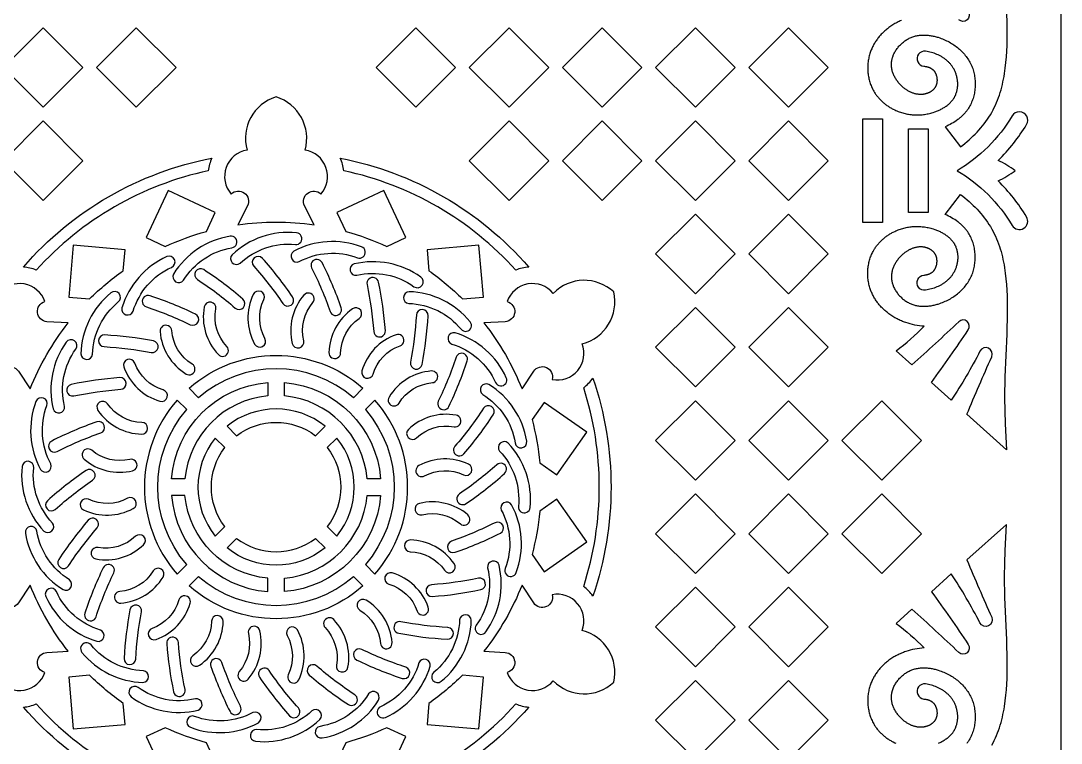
# Model space of a CAD drawing. Extents: x 15850 to 16789, y -660 to 1170.
# Drawn here: x 16167 to 16789, y 102 to 534 of the extents above; entities that cross this region are included whole.
import ezdxf

# ---------------------------------------------------------------- set-up
doc = ezdxf.new("R2010")
doc.units = 0
doc.layers.get('0').update_dxf_attribs({"linetype": 'CONTINUOUS'})

msp = doc.modelspace()

# ---------------------------------------------------------------- linework, layer by layer
for points in [[(15850.26, -659.93), (16789.06, -659.93), (16789.06, 1170.21), (15850.26, 1170.21)], [(16156.63, 505.83), (16180.39, 529.59), (16204.15, 505.83), (16180.39, 482.07)], [(16212.34, 505.83), (16236.1, 529.59), (16259.86, 505.83), (16236.1, 482.07)], [(16426.98, 505.83), (16403.22, 529.59), (16379.46, 505.83), (16403.22, 482.07)], [(16482.69, 505.83), (16458.93, 529.59), (16435.17, 505.83), (16458.93, 482.07)], [(16538.4, 505.83), (16514.64, 529.59), (16490.88, 505.83), (16514.64, 482.07)], [(16594.11, 505.83), (16570.35, 529.59), (16546.59, 505.83), (16570.35, 482.07)], [(16649.82, 505.83), (16626.06, 529.59), (16602.3, 505.83), (16626.06, 482.07)], [(16156.63, 450.12), (16180.39, 473.88), (16204.15, 450.12), (16180.39, 426.36)], [(16482.69, 450.12), (16458.93, 473.88), (16435.17, 450.12), (16458.93, 426.36)], [(16538.4, 450.12), (16514.64, 473.88), (16490.88, 450.12), (16514.64, 426.36)], [(16594.11, 450.12), (16570.35, 473.88), (16546.59, 450.12), (16570.35, 426.36)], [(16626.06, 426.36), (16649.82, 450.12), (16626.06, 473.88), (16602.3, 450.12)], [(16670.47, 413.14), (16670.47, 475.17), (16682.31, 475.17), (16682.31, 413.14)], [(16697.78, 419.1), (16697.78, 469.21), (16709.61, 469.21), (16709.61, 419.1)], [(16594.11, 394.41), (16570.35, 418.17), (16546.59, 394.41), (16570.35, 370.65)], [(16649.82, 394.41), (16626.06, 418.17), (16602.3, 394.41), (16626.06, 370.65)], [(16594.11, 338.7), (16570.35, 362.46), (16546.59, 338.7), (16570.35, 314.94)], [(16649.82, 338.7), (16626.06, 362.46), (16602.3, 338.7), (16626.06, 314.94)], [(16594.11, 282.99), (16570.35, 306.75), (16546.59, 282.99), (16570.35, 259.23)], [(16649.82, 282.99), (16626.06, 306.75), (16602.3, 282.99), (16626.06, 259.23)], [(16705.53, 282.99), (16681.77, 306.75), (16658.01, 282.99), (16681.77, 259.23)], [(16594.11, 227.28), (16570.35, 203.52), (16546.59, 227.28), (16570.35, 251.04)], [(16649.82, 227.28), (16626.06, 203.52), (16602.3, 227.28), (16626.06, 251.04)], [(16705.53, 227.28), (16681.77, 203.52), (16658.01, 227.28), (16681.77, 251.04)], [(16594.11, 171.57), (16570.35, 147.82), (16546.59, 171.57), (16570.35, 195.33)], [(16649.82, 171.57), (16626.06, 147.82), (16602.3, 171.57), (16626.06, 195.33)], [(16594.11, 115.87), (16570.35, 92.11), (16546.59, 115.87), (16570.35, 139.62)], [(16649.82, 115.87), (16626.06, 92.11), (16602.3, 115.87), (16626.06, 139.62)]]:
    msp.add_lwpolyline(points, close=True)
for points in [[(16693.49, 533.88), (16692.84, 533.6), (16692.19, 533.31), (16691.55, 533), (16690.92, 532.68), (16690.29, 532.35), (16689.67, 532.01), (16689.05, 531.66), (16688.45, 531.29), (16687.85, 530.91), (16687.26, 530.52), (16686.67, 530.12), (16686.1, 529.7), (16685.61, 529.34), (16685.12, 528.96), (16684.64, 528.57), (16684.17, 528.18), (16683.71, 527.78), (16683.26, 527.37), (16682.81, 526.95), (16682.37, 526.52), (16681.94, 526.08), (16681.51, 525.64), (16681.1, 525.19), (16680.69, 524.73), (16680.29, 524.26), (16679.9, 523.79), (16679.52, 523.31), (16679.15, 522.82), (16678.79, 522.32), (16678.44, 521.82), (16678.1, 521.31), (16677.77, 520.79), (16677.45, 520.27), (16677.14, 519.74), (16676.85, 519.21), (16676.56, 518.67), (16676.29, 518.12), (16676.02, 517.57), (16675.77, 517.01), (16675.53, 516.44), (16675.3, 515.87), (16675.09, 515.3), (16674.88, 514.72), (16674.7, 514.13), (16674.49, 513.44), (16674.3, 512.75), (16674.13, 512.04), (16673.98, 511.34), (16673.85, 510.63), (16673.73, 509.91), (16673.63, 509.19), (16673.55, 508.47), (16673.49, 507.75), (16673.45, 507.02), (16673.42, 506.29), (16673.41, 505.57), (16673.42, 504.84), (16673.44, 504.11), (16673.49, 503.39), (16673.55, 502.66), (16673.63, 501.94), (16673.73, 501.22), (16673.84, 500.5), (16673.98, 499.79), (16674.13, 499.08), (16674.29, 498.38), (16674.48, 497.68), (16674.68, 496.99), (16674.91, 496.3), (16675.15, 495.62), (16675.4, 494.95), (16675.68, 494.29), (16675.97, 493.63), (16676.28, 492.99), (16676.61, 492.35), (16676.96, 491.73), (16677.23, 491.27), (16677.51, 490.81), (16677.8, 490.36), (16678.1, 489.92), (16678.41, 489.48), (16678.73, 489.05), (16679.06, 488.63), (16679.39, 488.21), (16679.74, 487.8), (16680.09, 487.4), (16680.45, 487), (16680.82, 486.61), (16681.2, 486.23), (16681.58, 485.86), (16681.97, 485.49), (16682.37, 485.13), (16682.77, 484.78), (16683.19, 484.43), (16683.6, 484.09), (16684.03, 483.76), (16684.46, 483.44), (16684.89, 483.13), (16685.34, 482.82), (16685.78, 482.52), (16686.24, 482.23), (16686.69, 481.95), (16687.16, 481.67), (16687.62, 481.41), (16688.09, 481.15), (16688.57, 480.9), (16689.53, 480.43), (16690.2, 480.12), (16690.87, 479.84), (16691.55, 479.57), (16692.23, 479.31), (16692.92, 479.07), (16693.61, 478.85), (16694.31, 478.65), (16695.02, 478.46), (16695.73, 478.28), (16696.44, 478.13), (16697.15, 477.99), (16697.87, 477.86), (16698.6, 477.76), (16699.32, 477.67), (16700.05, 477.59), (16700.78, 477.54), (16701.51, 477.5), (16702.25, 477.47), (16702.98, 477.47), (16703.72, 477.48), (16704.46, 477.51), (16705.19, 477.55), (16705.93, 477.61), (16706.67, 477.69), (16707.41, 477.79), (16708.14, 477.9), (16708.88, 478.03), (16709.61, 478.18), (16710.34, 478.35), (16711.07, 478.53), (16711.8, 478.73), (16712.53, 478.95), (16713.57, 479.3), (16714.09, 479.49), (16714.61, 479.69), (16715.12, 479.89), (16715.63, 480.11), (16716.13, 480.34), (16716.63, 480.57), (16717.12, 480.81), (16717.61, 481.07), (16718.09, 481.33), (16718.56, 481.6), (16719.03, 481.89), (16719.49, 482.18), (16719.94, 482.48), (16720.38, 482.79), (16720.81, 483.11), (16721.23, 483.44), (16721.64, 483.78), (16722.04, 484.13), (16722.43, 484.49), (16722.8, 484.86), (16723.17, 485.23), (16723.52, 485.62), (16723.85, 486.02), (16724.18, 486.43), (16724.49, 486.84), (16724.63, 487.06), (16724.78, 487.27), (16724.92, 487.49), (16725.06, 487.71), (16725.19, 487.93), (16725.32, 488.15), (16725.44, 488.38), (16725.56, 488.61), (16725.68, 488.84), (16725.79, 489.07), (16725.89, 489.3), (16725.99, 489.52), (16726.08, 489.75), (16726.17, 489.97), (16726.34, 490.43), (16726.49, 490.9), (16726.63, 491.38), (16726.75, 491.86), (16726.86, 492.35), (16726.95, 492.84), (16727.03, 493.33), (16727.09, 493.83), (16727.14, 494.33), (16727.18, 494.84), (16727.2, 495.35), (16727.2, 495.86), (16727.2, 496.37), (16727.17, 496.88), (16727.14, 497.39), (16727.09, 497.9), (16727.03, 498.41), (16726.95, 498.92), (16726.86, 499.42), (16726.76, 499.93), (16726.64, 500.43), (16726.51, 500.92), (16726.37, 501.42), (16726.21, 501.9), (16726.04, 502.39), (16725.86, 502.86), (16725.66, 503.33), (16725.46, 503.79), (16725.24, 504.25), (16725.01, 504.7), (16724.79, 505.08), (16724.57, 505.45), (16724.34, 505.82), (16724.11, 506.19), (16723.86, 506.54), (16723.6, 506.89), (16723.34, 507.23), (16723.07, 507.57), (16722.79, 507.9), (16722.51, 508.22), (16722.21, 508.54), (16721.92, 508.85), (16721.61, 509.15), (16721.3, 509.45), (16720.98, 509.74), (16720.65, 510.02), (16720.32, 510.3), (16719.98, 510.57), (16719.64, 510.83), (16719.29, 511.09), (16718.94, 511.34), (16718.58, 511.58), (16718.22, 511.82), (16717.85, 512.05), (16717.48, 512.27), (16717.11, 512.49), (16716.73, 512.7), (16716.35, 512.9), (16715.57, 513.28), (16714.79, 513.64), (16713.97, 513.98), (16713.14, 514.29), (16712.3, 514.57), (16711.46, 514.82), (16710.61, 515.04), (16709.75, 515.24), (16708.89, 515.4), (16708.03, 515.54, 1.025614), (16706.99, 506.55), (16707.39, 506.51), (16707.8, 506.45), (16708.2, 506.39), (16708.59, 506.31), (16708.79, 506.26), (16708.98, 506.22), (16709.17, 506.17), (16709.36, 506.11), (16709.55, 506.06), (16709.73, 505.99), (16709.92, 505.93), (16710.1, 505.86), (16710.28, 505.79), (16710.45, 505.71), (16710.63, 505.63), (16710.8, 505.55), (16710.97, 505.46), (16711.13, 505.37), (16711.3, 505.27), (16711.46, 505.18), (16711.62, 505.07), (16711.77, 504.96), (16711.92, 504.85), (16712.07, 504.73), (16712.22, 504.61), (16712.36, 504.49), (16712.49, 504.36), (16712.63, 504.22), (16712.73, 504.11), (16712.84, 504), (16712.94, 503.88), (16713.04, 503.76), (16713.13, 503.63), (16713.22, 503.51), (16713.31, 503.38), (16713.4, 503.25), (16713.49, 503.12), (16713.57, 502.98), (16713.65, 502.84), (16713.73, 502.7), (16713.8, 502.56), (16713.88, 502.42), (16713.95, 502.27), (16714.01, 502.12), (16714.08, 501.97), (16714.14, 501.82), (16714.2, 501.67), (16714.26, 501.52), (16714.31, 501.36), (16714.36, 501.2), (16714.41, 501.05), (16714.46, 500.89), (16714.55, 500.56), (16714.62, 500.24), (16714.68, 499.91), (16714.73, 499.58), (16714.77, 499.24), (16714.8, 498.91), (16714.82, 498.57), (16714.83, 498.24), (16714.82, 497.9), (16714.82, 497.73), (16714.81, 497.57), (16714.79, 497.4), (16714.78, 497.24), (16714.76, 497.07), (16714.74, 496.91), (16714.71, 496.74), (16714.69, 496.58), (16714.66, 496.42), (16714.62, 496.26), (16714.59, 496.1), (16714.55, 495.94), (16714.5, 495.78), (16714.46, 495.62), (16714.41, 495.47), (16714.36, 495.32), (16714.3, 495.16), (16714.24, 495.01), (16714.18, 494.87), (16714.12, 494.72), (16714.05, 494.58), (16713.98, 494.43), (16713.92, 494.32), (16713.87, 494.21), (16713.8, 494.11), (16713.74, 494), (16713.68, 493.9), (16713.61, 493.79), (16713.47, 493.59), (16713.33, 493.39), (16713.18, 493.2), (16713.02, 493.01), (16712.86, 492.82), (16712.69, 492.65), (16712.51, 492.47), (16712.33, 492.3), (16712.14, 492.14), (16711.95, 491.98), (16711.76, 491.83), (16711.56, 491.68), (16711.35, 491.54), (16711.15, 491.4), (16710.93, 491.27), (16710.72, 491.14), (16710.5, 491.02), (16710.28, 490.91), (16710.05, 490.8), (16709.83, 490.69), (16709.59, 490.59), (16709.36, 490.49), (16709.13, 490.4), (16708.89, 490.32), (16708.65, 490.24), (16708.42, 490.17), (16708.18, 490.1), (16707.94, 490.03), (16707.69, 489.98), (16707.49, 489.93), (16707.29, 489.89), (16707.09, 489.85), (16706.88, 489.82), (16706.68, 489.79), (16706.48, 489.76), (16706.07, 489.72), (16705.66, 489.7), (16705.26, 489.68), (16704.85, 489.68), (16704.44, 489.7), (16704.04, 489.73), (16703.63, 489.77), (16703.22, 489.82), (16702.82, 489.88), (16702.42, 489.96), (16702.02, 490.05), (16701.62, 490.15), (16701.22, 490.26), (16700.82, 490.38), (16700.43, 490.52), (16700.04, 490.66), (16699.65, 490.82), (16699.26, 490.98), (16698.88, 491.15), (16698.5, 491.34), (16698.12, 491.53), (16697.75, 491.73), (16697.38, 491.95), (16697.02, 492.17), (16696.66, 492.39), (16696.3, 492.63), (16695.95, 492.88), (16695.6, 493.13), (16695.26, 493.39), (16694.82, 493.74), (16694.38, 494.1), (16693.96, 494.47), (16693.55, 494.85), (16693.15, 495.25), (16692.75, 495.65), (16692.37, 496.07), (16692, 496.49), (16691.65, 496.92), (16691.3, 497.36), (16690.97, 497.81), (16690.65, 498.27), (16690.34, 498.73), (16690.05, 499.2), (16689.77, 499.68), (16689.51, 500.16), (16689.26, 500.65), (16689.03, 501.15), (16688.81, 501.65), (16688.61, 502.15), (16688.42, 502.66), (16688.25, 503.17), (16688.1, 503.69), (16687.97, 504.21), (16687.86, 504.73), (16687.81, 504.99), (16687.76, 505.25), (16687.72, 505.52), (16687.68, 505.78), (16687.65, 506.04), (16687.62, 506.31), (16687.6, 506.57), (16687.59, 506.83), (16687.57, 507.1), (16687.57, 507.36), (16687.57, 507.63), (16687.57, 507.89), (16687.58, 508.16), (16687.59, 508.42), (16687.61, 508.71), (16687.64, 508.99), (16687.67, 509.28), (16687.71, 509.56), (16687.76, 509.84), (16687.81, 510.13), (16687.87, 510.41), (16687.93, 510.69), (16688, 510.98), (16688.07, 511.26), (16688.15, 511.54), (16688.23, 511.82), (16688.32, 512.09), (16688.42, 512.37), (16688.52, 512.65), (16688.62, 512.92), (16688.85, 513.47), (16689.09, 514), (16689.36, 514.54), (16689.64, 515.06), (16689.94, 515.58), (16690.26, 516.09), (16690.59, 516.6), (16690.94, 517.09), (16691.3, 517.57), (16691.68, 518.04), (16692.08, 518.51), (16692.48, 518.96), (16692.9, 519.39), (16693.34, 519.82), (16693.78, 520.23), (16694.23, 520.63), (16694.7, 521.02), (16695.18, 521.38), (16695.66, 521.74), (16696.15, 522.08), (16696.66, 522.4), (16697.16, 522.7), (16697.68, 522.99), (16698.2, 523.26), (16698.74, 523.51), (16699.27, 523.74), (16699.82, 523.96), (16700.37, 524.15), (16700.92, 524.33), (16701.48, 524.49), (16702.04, 524.63), (16702.6, 524.76), (16703.17, 524.87), (16703.74, 524.96), (16704.32, 525.04), (16704.9, 525.1), (16705.48, 525.14), (16706.06, 525.17), (16706.64, 525.19), (16707.23, 525.19), (16707.82, 525.17), (16708.4, 525.15), (16708.99, 525.1), (16709.58, 525.05), (16710.17, 524.98), (16710.76, 524.9), (16711.35, 524.81), (16711.94, 524.7), (16712.52, 524.58), (16713.11, 524.45), (16713.69, 524.31), (16714.28, 524.16), (16714.86, 524), (16715.43, 523.83), (16716.58, 523.45), (16717.38, 523.16), (16718.18, 522.86), (16718.97, 522.53), (16719.76, 522.18), (16720.53, 521.82), (16721.29, 521.44), (16722.04, 521.04), (16722.79, 520.62), (16723.52, 520.19), (16724.24, 519.74), (16724.94, 519.27), (16725.64, 518.78), (16726.32, 518.28), (16726.98, 517.76), (16727.63, 517.23), (16728.27, 516.68), (16728.89, 516.11), (16729.49, 515.53), (16730.08, 514.94), (16730.65, 514.33), (16731.2, 513.7), (16731.73, 513.06), (16732.24, 512.41), (16732.73, 511.74), (16733.2, 511.05), (16733.65, 510.36), (16734.08, 509.65), (16734.49, 508.92), (16734.87, 508.19), (16735.23, 507.44), (16735.57, 506.68), (16735.88, 505.9), (16736.16, 505.14), (16736.41, 504.37), (16736.64, 503.59), (16736.85, 502.8), (16737.03, 502), (16737.19, 501.2), (16737.33, 500.39), (16737.44, 499.57), (16737.53, 498.75), (16737.6, 497.93), (16737.64, 497.1), (16737.66, 496.28), (16737.66, 495.45), (16737.63, 494.62), (16737.58, 493.8), (16737.51, 492.97), (16737.41, 492.15), (16737.3, 491.33), (16737.15, 490.52), (16736.99, 489.71), (16736.8, 488.91), (16736.59, 488.12), (16736.35, 487.33), (16736.1, 486.56), (16735.82, 485.79), (16735.51, 485.04), (16735.19, 484.29), (16734.84, 483.56), (16734.46, 482.85), (16734.07, 482.15), (16733.65, 481.46), (16733.43, 481.12), (16733.21, 480.79), (16732.9, 480.35), (16732.58, 479.92), (16732.25, 479.49), (16731.91, 479.07), (16731.56, 478.66), (16731.21, 478.26), (16730.84, 477.86), (16730.47, 477.47), (16730.08, 477.09), (16729.69, 476.72), (16729.3, 476.35), (16728.89, 476), (16728.48, 475.65), (16728.06, 475.31), (16727.64, 474.97), (16727.2, 474.64), (16726.33, 474.01), (16725.43, 473.41), (16724.51, 472.83), (16723.57, 472.29), (16722.62, 471.77), (16721.66, 471.28), (16720.69, 470.82), (16719.72, 470.39), (16728.94, 458.42), (16730.23, 459.43), (16731.51, 460.47), (16732.77, 461.53), (16734.01, 462.62), (16735.23, 463.74), (16736.43, 464.88), (16737.61, 466.04), (16738.76, 467.23), (16739.88, 468.44), (16740.97, 469.68), (16742.02, 470.94), (16743.05, 472.22), (16744.03, 473.53), (16744.98, 474.86), (16745.89, 476.22), (16746.75, 477.6), (16747.57, 479), (16748.34, 480.42), (16749.07, 481.86), (16749.76, 483.32), (16750.41, 484.81), (16751.01, 486.31), (16751.59, 487.82), (16752.12, 489.36), (16752.62, 490.91), (16753.08, 492.47), (16753.51, 494.05), (16753.9, 495.65), (16754.27, 497.25), (16754.6, 498.87), (16754.91, 500.49), (16755.18, 502.13), (16755.66, 505.43), (16756.04, 508.76), (16756.33, 512.11), (16756.54, 515.48), (16756.69, 518.85), (16756.77, 522.23), (16756.79, 528.96), (16756.49, 541.87)], [(16733.54, 539.17, -0.894674), (16727.87, 534.36, 0.006154)], [(16747.57, 100.96), (16748.34, 102.39), (16749.07, 103.83), (16749.76, 105.29), (16750.41, 106.77), (16751.01, 108.27), (16751.59, 109.79), (16752.12, 111.33), (16752.62, 112.88), (16753.08, 114.44), (16753.51, 116.02), (16753.9, 117.61), (16754.27, 119.22), (16754.6, 120.84), (16754.91, 122.46), (16755.18, 124.1), (16755.66, 127.4), (16756.04, 130.73), (16756.33, 134.08), (16756.54, 137.44), (16756.69, 140.82), (16756.77, 144.19), (16756.79, 150.92), (16756.49, 163.84), (16755.43, 189.19), (16755.19, 201.83), (16755.27, 209.57), (16755.52, 217.34), (16756.33, 232.87), (16732.7, 211.66, 0.007496), (16747.54, 177.32, -0.975292), (16740.51, 173.94, 0.027938), (16723.36, 203.29), (16711.47, 192.62, -0.009727), (16733.54, 161.13, -0.894674), (16727.87, 156.33, 0.006154), (16699.83, 182.17), (16690.39, 173.7, -0.038203), (16707.17, 159.07), (16705.78, 158.95), (16704.39, 158.79), (16702.99, 158.59), (16701.6, 158.33), (16700.22, 158.04), (16698.85, 157.69), (16697.49, 157.3), (16696.14, 156.87), (16695.47, 156.63), (16694.8, 156.38), (16694.14, 156.12), (16693.49, 155.85), (16692.84, 155.57), (16692.19, 155.28), (16691.55, 154.97), (16690.92, 154.65), (16690.29, 154.32), (16689.67, 153.98), (16689.05, 153.62), (16688.45, 153.26), (16687.85, 152.88), (16687.26, 152.49), (16686.67, 152.09), (16686.1, 151.67), (16685.61, 151.3), (16685.12, 150.93), (16684.64, 150.54), (16684.17, 150.15), (16683.71, 149.74), (16683.26, 149.33), (16682.81, 148.91), (16682.37, 148.49), (16681.94, 148.05), (16681.51, 147.61), (16681.1, 147.16), (16680.69, 146.7), (16680.29, 146.23), (16679.9, 145.76), (16679.52, 145.27), (16679.15, 144.78), (16678.79, 144.29), (16678.44, 143.79), (16678.1, 143.28), (16677.77, 142.76), (16677.45, 142.24), (16677.14, 141.71), (16676.85, 141.18), (16676.56, 140.63), (16676.29, 140.09), (16676.02, 139.53), (16675.77, 138.97), (16675.53, 138.41), (16675.3, 137.84), (16675.09, 137.27), (16674.88, 136.68), (16674.7, 136.1), (16674.49, 135.41), (16674.3, 134.71), (16674.13, 134.01), (16673.98, 133.31), (16673.85, 132.59), (16673.73, 131.88), (16673.63, 131.16), (16673.55, 130.44), (16673.49, 129.72), (16673.45, 128.99), (16673.42, 128.26), (16673.41, 127.54), (16673.42, 126.81), (16673.44, 126.08), (16673.49, 125.35), (16673.55, 124.63), (16673.63, 123.91), (16673.73, 123.19), (16673.84, 122.47), (16673.98, 121.76), (16674.13, 121.05), (16674.29, 120.34), (16674.48, 119.65), (16674.68, 118.95), (16674.91, 118.27), (16675.15, 117.59), (16675.4, 116.92), (16675.68, 116.25), (16675.97, 115.6), (16676.28, 114.95), (16676.61, 114.32), (16676.96, 113.7), (16677.23, 113.23), (16677.51, 112.78), (16677.8, 112.33), (16678.1, 111.89), (16678.41, 111.45), (16678.73, 111.02), (16679.06, 110.6), (16679.39, 110.18), (16679.74, 109.77), (16680.09, 109.37), (16680.45, 108.97), (16680.82, 108.58), (16681.2, 108.2), (16681.58, 107.83), (16681.97, 107.46), (16682.37, 107.1), (16682.77, 106.75), (16683.19, 106.4), (16683.6, 106.06), (16684.03, 105.73), (16684.46, 105.41), (16684.89, 105.1), (16685.34, 104.79), (16685.78, 104.49), (16686.24, 104.2), (16686.69, 103.92), (16687.16, 103.64), (16687.62, 103.38), (16688.09, 103.12), (16688.57, 102.87), (16689.53, 102.4), (16690.2, 102.09)], [(16715.63, 102.08), (16716.13, 102.3), (16716.63, 102.54), (16717.12, 102.78), (16717.61, 103.04), (16718.09, 103.3), (16718.56, 103.57), (16719.03, 103.85), (16719.49, 104.15), (16719.94, 104.45), (16720.38, 104.76), (16720.81, 105.08), (16721.23, 105.41), (16721.64, 105.75), (16722.04, 106.1), (16722.43, 106.46), (16722.8, 106.82), (16723.17, 107.2), (16723.52, 107.59), (16723.85, 107.99), (16724.18, 108.39), (16724.49, 108.81), (16724.63, 109.02), (16724.78, 109.24), (16724.92, 109.45), (16725.06, 109.67), (16725.19, 109.9), (16725.32, 110.12), (16725.44, 110.35), (16725.56, 110.58), (16725.68, 110.81), (16725.79, 111.04), (16725.89, 111.26), (16725.99, 111.49), (16726.08, 111.71), (16726.17, 111.94), (16726.34, 112.4), (16726.49, 112.87), (16726.63, 113.35), (16726.75, 113.83), (16726.86, 114.31), (16726.95, 114.8), (16727.03, 115.3), (16727.09, 115.8), (16727.14, 116.3), (16727.18, 116.81), (16727.2, 117.32), (16727.2, 117.82), (16727.2, 118.34), (16727.17, 118.85), (16727.14, 119.36), (16727.09, 119.87), (16727.03, 120.38), (16726.95, 120.89), (16726.86, 121.39), (16726.76, 121.9), (16726.64, 122.4), (16726.51, 122.89), (16726.37, 123.38), (16726.21, 123.87), (16726.04, 124.35), (16725.86, 124.83), (16725.66, 125.3), (16725.46, 125.76), (16725.24, 126.22), (16725.01, 126.67), (16724.79, 127.05), (16724.57, 127.42), (16724.34, 127.79), (16724.11, 128.15), (16723.86, 128.51), (16723.6, 128.86), (16723.34, 129.2), (16723.07, 129.54), (16722.79, 129.87), (16722.51, 130.19), (16722.21, 130.51), (16721.92, 130.82), (16721.61, 131.12), (16721.3, 131.42), (16720.98, 131.71), (16720.65, 131.99), (16720.32, 132.27), (16719.98, 132.54), (16719.64, 132.8), (16719.29, 133.06), (16718.94, 133.31), (16718.58, 133.55), (16718.22, 133.79), (16717.85, 134.01), (16717.48, 134.24), (16717.11, 134.45), (16716.73, 134.66), (16716.35, 134.87), (16715.57, 135.25), (16714.79, 135.61), (16713.97, 135.95), (16713.14, 136.25), (16712.3, 136.53), (16711.46, 136.79), (16710.61, 137.01), (16709.75, 137.2), (16708.89, 137.37), (16708.03, 137.51, 1.025614), (16706.99, 128.52), (16707.39, 128.48), (16707.8, 128.42), (16708.2, 128.36), (16708.59, 128.28), (16708.79, 128.23), (16708.98, 128.19), (16709.17, 128.13), (16709.36, 128.08), (16709.55, 128.02), (16709.73, 127.96), (16709.92, 127.9), (16710.1, 127.83), (16710.28, 127.76), (16710.45, 127.68), (16710.63, 127.6), (16710.8, 127.52), (16710.97, 127.43), (16711.13, 127.34), (16711.3, 127.24), (16711.46, 127.14), (16711.62, 127.04), (16711.77, 126.93), (16711.92, 126.82), (16712.07, 126.7), (16712.22, 126.58), (16712.36, 126.46), (16712.49, 126.32), (16712.63, 126.19), (16712.73, 126.08), (16712.84, 125.96), (16712.94, 125.85), (16713.04, 125.73), (16713.13, 125.6), (16713.22, 125.48), (16713.31, 125.35), (16713.4, 125.22), (16713.49, 125.08), (16713.57, 124.95), (16713.65, 124.81), (16713.73, 124.67), (16713.8, 124.53), (16713.88, 124.39), (16713.95, 124.24), (16714.01, 124.09), (16714.08, 123.94), (16714.14, 123.79), (16714.2, 123.64), (16714.26, 123.48), (16714.31, 123.33), (16714.36, 123.17), (16714.41, 123.01), (16714.46, 122.85), (16714.55, 122.53), (16714.62, 122.21), (16714.68, 121.88), (16714.73, 121.55), (16714.77, 121.21), (16714.8, 120.88), (16714.82, 120.54), (16714.83, 120.21), (16714.82, 119.87), (16714.82, 119.7), (16714.81, 119.54), (16714.79, 119.37), (16714.78, 119.2), (16714.76, 119.04), (16714.74, 118.87), (16714.71, 118.71), (16714.69, 118.55), (16714.66, 118.39), (16714.62, 118.22), (16714.59, 118.06), (16714.55, 117.91), (16714.5, 117.75), (16714.46, 117.59), (16714.41, 117.44), (16714.36, 117.28), (16714.3, 117.13), (16714.24, 116.98), (16714.18, 116.83), (16714.12, 116.69), (16714.05, 116.54), (16713.98, 116.4), (16713.92, 116.29), (16713.87, 116.18), (16713.8, 116.07), (16713.74, 115.97), (16713.68, 115.86), (16713.61, 115.76), (16713.47, 115.56), (16713.33, 115.36), (16713.18, 115.16), (16713.02, 114.98), (16712.86, 114.79), (16712.69, 114.61), (16712.51, 114.44), (16712.33, 114.27), (16712.14, 114.11), (16711.95, 113.95), (16711.76, 113.8), (16711.56, 113.65), (16711.35, 113.51), (16711.15, 113.37), (16710.93, 113.24), (16710.72, 113.11), (16710.5, 112.99), (16710.28, 112.87), (16710.05, 112.76), (16709.83, 112.66), (16709.59, 112.56), (16709.36, 112.46), (16709.13, 112.37), (16708.89, 112.29), (16708.65, 112.21), (16708.42, 112.13), (16708.18, 112.06), (16707.94, 112), (16707.69, 111.94), (16707.49, 111.9), (16707.29, 111.86), (16707.09, 111.82), (16706.88, 111.79), (16706.68, 111.76), (16706.48, 111.73), (16706.07, 111.69), (16705.66, 111.66), (16705.26, 111.65), (16704.85, 111.65), (16704.44, 111.67), (16704.04, 111.69), (16703.63, 111.73), (16703.22, 111.79), (16702.82, 111.85), (16702.42, 111.93), (16702.02, 112.02), (16701.62, 112.12), (16701.22, 112.23), (16700.82, 112.35), (16700.43, 112.48), (16700.04, 112.63), (16699.65, 112.78), (16699.26, 112.95), (16698.88, 113.12), (16698.5, 113.31), (16698.12, 113.5), (16697.75, 113.7), (16697.38, 113.91), (16697.02, 114.13), (16696.66, 114.36), (16696.3, 114.6), (16695.95, 114.84), (16695.6, 115.09), (16695.26, 115.35), (16694.82, 115.7), (16694.38, 116.06), (16693.96, 116.44), (16693.55, 116.82), (16693.15, 117.22), (16692.75, 117.62), (16692.37, 118.03), (16692, 118.46), (16691.65, 118.89), (16691.3, 119.33), (16690.97, 119.78), (16690.65, 120.24), (16690.34, 120.7), (16690.05, 121.17), (16689.77, 121.65), (16689.51, 122.13), (16689.26, 122.62), (16689.03, 123.12), (16688.81, 123.62), (16688.61, 124.12), (16688.42, 124.63), (16688.25, 125.14), (16688.1, 125.66), (16687.97, 126.18), (16687.86, 126.7), (16687.81, 126.96), (16687.76, 127.22), (16687.72, 127.48), (16687.68, 127.75), (16687.65, 128.01), (16687.62, 128.27), (16687.6, 128.54), (16687.59, 128.8), (16687.57, 129.07), (16687.57, 129.33), (16687.57, 129.59), (16687.57, 129.86), (16687.58, 130.12), (16687.59, 130.39), (16687.61, 130.67), (16687.64, 130.96), (16687.67, 131.24), (16687.71, 131.53), (16687.76, 131.81), (16687.81, 132.1), (16687.87, 132.38), (16687.93, 132.66), (16688, 132.94), (16688.07, 133.22), (16688.15, 133.5), (16688.23, 133.78), (16688.32, 134.06), (16688.42, 134.34), (16688.52, 134.61), (16688.62, 134.89), (16688.85, 135.43), (16689.09, 135.97), (16689.36, 136.51), (16689.64, 137.03), (16689.94, 137.55), (16690.26, 138.06), (16690.59, 138.56), (16690.94, 139.06), (16691.3, 139.54), (16691.68, 140.01), (16692.08, 140.47), (16692.48, 140.92), (16692.9, 141.36), (16693.34, 141.79), (16693.78, 142.2), (16694.23, 142.6), (16694.7, 142.98), (16695.18, 143.35), (16695.66, 143.71), (16696.15, 144.04), (16696.66, 144.37), (16697.16, 144.67), (16697.68, 144.96), (16698.2, 145.23), (16698.74, 145.48), (16699.27, 145.71), (16699.82, 145.92), (16700.37, 146.12), (16700.92, 146.3), (16701.48, 146.46), (16702.04, 146.6), (16702.6, 146.73), (16703.17, 146.83), (16703.74, 146.93), (16704.32, 147), (16704.9, 147.06), (16705.48, 147.11), (16706.06, 147.14), (16706.64, 147.15), (16707.23, 147.16), (16707.82, 147.14), (16708.4, 147.11), (16708.99, 147.07), (16709.58, 147.02), (16710.17, 146.95), (16710.76, 146.87), (16711.35, 146.77), (16711.94, 146.67), (16712.52, 146.55), (16713.11, 146.42), (16713.69, 146.28), (16714.28, 146.13), (16714.86, 145.97), (16715.43, 145.8), (16716.58, 145.42), (16717.38, 145.13), (16718.18, 144.82), (16718.97, 144.5), (16719.76, 144.15), (16720.53, 143.79), (16721.29, 143.41), (16722.04, 143.01), (16722.79, 142.59), (16723.52, 142.16), (16724.24, 141.71), (16724.94, 141.24), (16725.64, 140.75), (16726.32, 140.25), (16726.98, 139.73), (16727.63, 139.2), (16728.27, 138.65), (16728.89, 138.08), (16729.49, 137.5), (16730.08, 136.91), (16730.65, 136.29), (16731.2, 135.67), (16731.73, 135.03), (16732.24, 134.37), (16732.73, 133.7), (16733.2, 133.02), (16733.65, 132.33), (16734.08, 131.62), (16734.49, 130.89), (16734.87, 130.16), (16735.23, 129.41), (16735.57, 128.64), (16735.88, 127.87), (16736.16, 127.11), (16736.41, 126.34), (16736.64, 125.56), (16736.85, 124.77), (16737.03, 123.97), (16737.19, 123.17), (16737.33, 122.36), (16737.44, 121.54), (16737.53, 120.72), (16737.6, 119.9), (16737.64, 119.07), (16737.66, 118.24), (16737.66, 117.42), (16737.63, 116.59), (16737.58, 115.76), (16737.51, 114.94), (16737.41, 114.12), (16737.3, 113.3), (16737.15, 112.49), (16736.99, 111.68), (16736.8, 110.88), (16736.59, 110.09), (16736.35, 109.3), (16736.1, 108.53), (16735.82, 107.76), (16735.51, 107.01), (16735.19, 106.26), (16734.84, 105.53), (16734.46, 104.82), (16734.07, 104.12), (16733.65, 103.43), (16733.43, 103.09), (16733.21, 102.76), (16732.9, 102.32), (16732.58, 101.88)]]:
    msp.add_lwpolyline(points, format="xyb")
for points in [[(16342.43, 411.78), (16336.75, 423.16, -0.847837), (16346.48, 430.22, 0.588609), (16337.02, 456.49, 0.408117), (16319.66, 488.25, 0.408117), (16302.3, 456.49, 0.588609), (16292.84, 430.22, -0.847837), (16302.57, 423.16), (16296.88, 411.78, -0.072316)], [(16726.85, 444.15, -0.12469), (16759.77, 411.45, 1), (16768.35, 416.59, 0.065745), (16751.32, 438.01, 0.052644), (16761.48, 444.15, 0.052644), (16751.32, 450.3, 0.065745), (16768.35, 471.71, 1), (16759.77, 476.86, -0.12469)], [(16281.32, 451.69, 0.07663), (16279.11, 444.09, 0.157396), (16176.29, 384.73, 0.07663), (16168.61, 386.61, -0.167014)], [(16470.71, 386.61, 0.07663), (16463.03, 384.73, 0.157396), (16360.2, 444.09, 0.07663), (16358, 451.69, -0.167014)], [(16278.03, 407.86), (16283.35, 419.26), (16255.14, 432.41), (16241.98, 404.2), (16253.38, 398.89, -0.041495)], [(16385.94, 398.89), (16397.34, 404.2), (16384.18, 432.41), (16355.97, 419.26), (16361.29, 407.86, -0.041495)], [(16728.94, 429.88), (16730.23, 428.87), (16731.51, 427.84), (16732.77, 426.77), (16734.01, 425.68), (16735.23, 424.57), (16736.43, 423.43), (16737.61, 422.27), (16738.76, 421.08), (16739.88, 419.87), (16740.97, 418.63), (16742.02, 417.37), (16743.05, 416.08), (16744.03, 414.77), (16744.98, 413.44), (16745.89, 412.09), (16746.75, 410.71), (16747.57, 409.31), (16748.34, 407.89), (16749.07, 406.45), (16749.76, 404.98), (16750.41, 403.5), (16751.01, 402), (16751.59, 400.48), (16752.12, 398.95), (16752.62, 397.4), (16753.08, 395.83), (16753.51, 394.25), (16753.9, 392.66), (16754.27, 391.06), (16754.6, 389.44), (16754.91, 387.81), (16755.18, 386.17), (16755.66, 382.88), (16756.04, 379.55), (16756.33, 376.2), (16756.54, 372.83), (16756.69, 369.46), (16756.77, 366.08), (16756.79, 359.35), (16756.49, 346.44), (16755.43, 321.08), (16755.19, 308.45), (16755.27, 300.7), (16755.52, 292.94), (16756.33, 277.4), (16732.7, 298.61, -0.007496), (16747.54, 332.96, 0.975292), (16740.51, 336.33, -0.027938), (16723.36, 306.99), (16711.47, 317.66, 0.009727), (16733.54, 349.14, 0.894674), (16727.87, 353.94, -0.006154), (16699.83, 328.11), (16690.39, 336.57, 0.038203), (16707.17, 351.21), (16705.78, 351.32), (16704.39, 351.48), (16702.99, 351.69), (16701.6, 351.94), (16700.22, 352.24), (16698.85, 352.58), (16697.49, 352.97), (16696.14, 353.41), (16695.47, 353.64), (16694.8, 353.89), (16694.14, 354.15), (16693.49, 354.42), (16692.84, 354.7), (16692.19, 355), (16691.55, 355.31), (16690.92, 355.62), (16690.29, 355.95), (16689.67, 356.3), (16689.05, 356.65), (16688.45, 357.02), (16687.85, 357.39), (16687.26, 357.79), (16686.67, 358.19), (16686.1, 358.6), (16685.61, 358.97), (16685.12, 359.35), (16684.64, 359.73), (16684.17, 360.13), (16683.71, 360.53), (16683.26, 360.94), (16682.81, 361.36), (16682.37, 361.79), (16681.94, 362.22), (16681.51, 362.67), (16681.1, 363.12), (16680.69, 363.58), (16680.29, 364.05), (16679.9, 364.52), (16679.52, 365), (16679.15, 365.49), (16678.79, 365.99), (16678.44, 366.49), (16678.1, 367), (16677.77, 367.51), (16677.45, 368.04), (16677.14, 368.56), (16676.85, 369.1), (16676.56, 369.64), (16676.29, 370.19), (16676.02, 370.74), (16675.77, 371.3), (16675.53, 371.86), (16675.3, 372.43), (16675.09, 373.01), (16674.88, 373.59), (16674.7, 374.18), (16674.49, 374.87), (16674.3, 375.56), (16674.13, 376.26), (16673.98, 376.97), (16673.85, 377.68), (16673.73, 378.4), (16673.63, 379.11), (16673.55, 379.84), (16673.49, 380.56), (16673.45, 381.28), (16673.42, 382.01), (16673.41, 382.74), (16673.42, 383.47), (16673.44, 384.19), (16673.49, 384.92), (16673.55, 385.65), (16673.63, 386.37), (16673.73, 387.09), (16673.84, 387.8), (16673.98, 388.52), (16674.13, 389.23), (16674.29, 389.93), (16674.48, 390.63), (16674.68, 391.32), (16674.91, 392.01), (16675.15, 392.69), (16675.4, 393.36), (16675.68, 394.02), (16675.97, 394.67), (16676.28, 395.32), (16676.61, 395.95), (16676.96, 396.58), (16677.23, 397.04), (16677.51, 397.5), (16677.8, 397.95), (16678.1, 398.39), (16678.41, 398.83), (16678.73, 399.26), (16679.06, 399.68), (16679.39, 400.1), (16679.74, 400.51), (16680.09, 400.91), (16680.45, 401.3), (16680.82, 401.69), (16681.2, 402.07), (16681.58, 402.45), (16681.97, 402.82), (16682.37, 403.18), (16682.77, 403.53), (16683.19, 403.87), (16683.6, 404.21), (16684.03, 404.54), (16684.46, 404.86), (16684.89, 405.18), (16685.34, 405.49), (16685.78, 405.78), (16686.24, 406.08), (16686.69, 406.36), (16687.16, 406.63), (16687.62, 406.9), (16688.09, 407.16), (16688.57, 407.41), (16689.53, 407.88), (16690.2, 408.18), (16690.87, 408.47), (16691.55, 408.74), (16692.23, 408.99), (16692.92, 409.23), (16693.61, 409.46), (16694.31, 409.66), (16695.02, 409.85), (16695.73, 410.02), (16696.44, 410.18), (16697.15, 410.32), (16697.87, 410.44), (16698.6, 410.55), (16699.32, 410.64), (16700.05, 410.71), (16700.78, 410.77), (16701.51, 410.81), (16702.25, 410.83), (16702.98, 410.84), (16703.72, 410.83), (16704.46, 410.8), (16705.19, 410.76), (16705.93, 410.69), (16706.67, 410.61), (16707.41, 410.52), (16708.14, 410.4), (16708.88, 410.27), (16709.61, 410.12), (16710.34, 409.96), (16711.07, 409.77), (16711.8, 409.57), (16712.53, 409.35), (16713.57, 409), (16714.09, 408.82), (16714.61, 408.62), (16715.12, 408.41), (16715.63, 408.2), (16716.13, 407.97), (16716.63, 407.74), (16717.12, 407.49), (16717.61, 407.24), (16718.09, 406.97), (16718.56, 406.7), (16719.03, 406.42), (16719.49, 406.13), (16719.94, 405.83), (16720.38, 405.52), (16720.81, 405.2), (16721.23, 404.87), (16721.64, 404.53), (16722.04, 404.18), (16722.43, 403.82), (16722.8, 403.45), (16723.17, 403.07), (16723.52, 402.69), (16723.85, 402.29), (16724.18, 401.88), (16724.49, 401.46), (16724.63, 401.25), (16724.78, 401.04), (16724.92, 400.82), (16725.06, 400.6), (16725.19, 400.38), (16725.32, 400.15), (16725.44, 399.93), (16725.56, 399.7), (16725.68, 399.47), (16725.79, 399.23), (16725.89, 399.01), (16725.99, 398.79), (16726.08, 398.56), (16726.17, 398.33), (16726.34, 397.87), (16726.49, 397.4), (16726.63, 396.93), (16726.75, 396.45), (16726.86, 395.96), (16726.95, 395.47), (16727.03, 394.97), (16727.09, 394.47), (16727.14, 393.97), (16727.18, 393.47), (16727.2, 392.96), (16727.2, 392.45), (16727.2, 391.94), (16727.17, 391.43), (16727.14, 390.92), (16727.09, 390.41), (16727.03, 389.9), (16726.95, 389.39), (16726.86, 388.88), (16726.76, 388.38), (16726.64, 387.88), (16726.51, 387.38), (16726.37, 386.89), (16726.21, 386.4), (16726.04, 385.92), (16725.86, 385.44), (16725.66, 384.97), (16725.46, 384.51), (16725.24, 384.06), (16725.01, 383.61), (16724.79, 383.23), (16724.57, 382.85), (16724.34, 382.48), (16724.11, 382.12), (16723.86, 381.77), (16723.6, 381.42), (16723.34, 381.07), (16723.07, 380.74), (16722.79, 380.41), (16722.51, 380.09), (16722.21, 379.77), (16721.92, 379.46), (16721.61, 379.16), (16721.3, 378.86), (16720.98, 378.57), (16720.65, 378.29), (16720.32, 378.01), (16719.98, 377.74), (16719.64, 377.48), (16719.29, 377.22), (16718.94, 376.97), (16718.58, 376.73), (16718.22, 376.49), (16717.85, 376.26), (16717.48, 376.04), (16717.11, 375.82), (16716.73, 375.61), (16716.35, 375.41), (16715.57, 375.02), (16714.79, 374.67), (16713.97, 374.33), (16713.14, 374.02), (16712.3, 373.74), (16711.46, 373.49), (16710.61, 373.27), (16709.75, 373.07), (16708.89, 372.91), (16708.03, 372.77, -1.025614), (16706.99, 381.76), (16707.39, 381.8), (16707.8, 381.85), (16708.2, 381.92), (16708.59, 382), (16708.79, 382.04), (16708.98, 382.09), (16709.17, 382.14), (16709.36, 382.19), (16709.55, 382.25), (16709.73, 382.31), (16709.92, 382.38), (16710.1, 382.45), (16710.28, 382.52), (16710.45, 382.59), (16710.63, 382.67), (16710.8, 382.76), (16710.97, 382.84), (16711.13, 382.94), (16711.3, 383.03), (16711.46, 383.13), (16711.62, 383.24), (16711.77, 383.34), (16711.92, 383.46), (16712.07, 383.57), (16712.22, 383.69), (16712.36, 383.82), (16712.49, 383.95), (16712.63, 384.08), (16712.73, 384.2), (16712.84, 384.31), (16712.94, 384.43), (16713.04, 384.55), (16713.13, 384.67), (16713.22, 384.8), (16713.31, 384.93), (16713.4, 385.06), (16713.49, 385.19), (16713.57, 385.33), (16713.65, 385.46), (16713.73, 385.6), (16713.8, 385.75), (16713.88, 385.89), (16713.95, 386.03), (16714.01, 386.18), (16714.08, 386.33), (16714.14, 386.48), (16714.2, 386.64), (16714.26, 386.79), (16714.31, 386.95), (16714.36, 387.1), (16714.41, 387.26), (16714.46, 387.42), (16714.55, 387.74), (16714.62, 388.07), (16714.68, 388.4), (16714.73, 388.73), (16714.77, 389.06), (16714.8, 389.4), (16714.82, 389.73), (16714.83, 390.07), (16714.82, 390.4), (16714.82, 390.57), (16714.81, 390.74), (16714.79, 390.91), (16714.78, 391.07), (16714.76, 391.24), (16714.74, 391.4), (16714.71, 391.56), (16714.69, 391.73), (16714.66, 391.89), (16714.62, 392.05), (16714.59, 392.21), (16714.55, 392.37), (16714.5, 392.53), (16714.46, 392.68), (16714.41, 392.84), (16714.36, 392.99), (16714.3, 393.14), (16714.24, 393.29), (16714.18, 393.44), (16714.12, 393.59), (16714.05, 393.73), (16713.98, 393.87), (16713.92, 393.98), (16713.87, 394.09), (16713.8, 394.2), (16713.74, 394.31), (16713.68, 394.41), (16713.61, 394.51), (16713.47, 394.72), (16713.33, 394.92), (16713.18, 395.11), (16713.02, 395.3), (16712.86, 395.48), (16712.69, 395.66), (16712.51, 395.83), (16712.33, 396), (16712.14, 396.16), (16711.95, 396.32), (16711.76, 396.48), (16711.56, 396.62), (16711.35, 396.77), (16711.15, 396.9), (16710.93, 397.03), (16710.72, 397.16), (16710.5, 397.28), (16710.28, 397.4), (16710.05, 397.51), (16709.83, 397.62), (16709.59, 397.72), (16709.36, 397.81), (16709.13, 397.9), (16708.89, 397.99), (16708.65, 398.07), (16708.42, 398.14), (16708.18, 398.21), (16707.94, 398.27), (16707.69, 398.33), (16707.49, 398.38), (16707.29, 398.42), (16707.09, 398.45), (16706.88, 398.49), (16706.68, 398.52), (16706.48, 398.54), (16706.07, 398.58), (16705.66, 398.61), (16705.26, 398.62), (16704.85, 398.62), (16704.44, 398.61), (16704.04, 398.58), (16703.63, 398.54), (16703.22, 398.49), (16702.82, 398.42), (16702.42, 398.35), (16702.02, 398.26), (16701.62, 398.16), (16701.22, 398.05), (16700.82, 397.92), (16700.43, 397.79), (16700.04, 397.65), (16699.65, 397.49), (16699.26, 397.33), (16698.88, 397.15), (16698.5, 396.97), (16698.12, 396.77), (16697.75, 396.57), (16697.38, 396.36), (16697.02, 396.14), (16696.66, 395.91), (16696.3, 395.68), (16695.95, 395.43), (16695.6, 395.18), (16695.26, 394.92), (16694.82, 394.57), (16694.38, 394.21), (16693.96, 393.84), (16693.55, 393.45), (16693.15, 393.06), (16692.75, 392.65), (16692.37, 392.24), (16692, 391.82), (16691.65, 391.39), (16691.3, 390.94), (16690.97, 390.5), (16690.65, 390.04), (16690.34, 389.57), (16690.05, 389.1), (16689.77, 388.63), (16689.51, 388.14), (16689.26, 387.65), (16689.03, 387.16), (16688.81, 386.66), (16688.61, 386.15), (16688.42, 385.65), (16688.25, 385.13), (16688.1, 384.62), (16687.97, 384.1), (16687.86, 383.58), (16687.81, 383.32), (16687.76, 383.05), (16687.72, 382.79), (16687.68, 382.53), (16687.65, 382.26), (16687.62, 382), (16687.6, 381.74), (16687.59, 381.47), (16687.57, 381.21), (16687.57, 380.94), (16687.57, 380.68), (16687.57, 380.42), (16687.58, 380.15), (16687.59, 379.89), (16687.61, 379.6), (16687.64, 379.32), (16687.67, 379.03), (16687.71, 378.75), (16687.76, 378.46), (16687.81, 378.18), (16687.87, 377.9), (16687.93, 377.61), (16688, 377.33), (16688.07, 377.05), (16688.15, 376.77), (16688.23, 376.49), (16688.32, 376.21), (16688.42, 375.94), (16688.52, 375.66), (16688.62, 375.39), (16688.85, 374.84), (16689.09, 374.3), (16689.36, 373.77), (16689.64, 373.24), (16689.94, 372.72), (16690.26, 372.21), (16690.59, 371.71), (16690.94, 371.22), (16691.3, 370.74), (16691.68, 370.26), (16692.08, 369.8), (16692.48, 369.35), (16692.9, 368.91), (16693.34, 368.49), (16693.78, 368.07), (16694.23, 367.68), (16694.7, 367.29), (16695.18, 366.92), (16695.66, 366.57), (16696.15, 366.23), (16696.66, 365.91), (16697.16, 365.6), (16697.68, 365.32), (16698.2, 365.05), (16698.74, 364.8), (16699.27, 364.57), (16699.82, 364.35), (16700.37, 364.16), (16700.92, 363.98), (16701.48, 363.82), (16702.04, 363.67), (16702.6, 363.55), (16703.17, 363.44), (16703.74, 363.35), (16704.32, 363.27), (16704.9, 363.21), (16705.48, 363.16), (16706.06, 363.13), (16706.64, 363.12), (16707.23, 363.12), (16707.82, 363.13), (16708.4, 363.16), (16708.99, 363.2), (16709.58, 363.26), (16710.17, 363.33), (16710.76, 363.41), (16711.35, 363.5), (16711.94, 363.61), (16712.52, 363.72), (16713.11, 363.85), (16713.69, 363.99), (16714.28, 364.14), (16714.86, 364.31), (16715.43, 364.48), (16716.58, 364.85), (16717.38, 365.14), (16718.18, 365.45), (16718.97, 365.78), (16719.76, 366.12), (16720.53, 366.49), (16721.29, 366.87), (16722.04, 367.27), (16722.79, 367.68), (16723.52, 368.12), (16724.24, 368.57), (16724.94, 369.04), (16725.64, 369.52), (16726.32, 370.02), (16726.98, 370.54), (16727.63, 371.08), (16728.27, 371.63), (16728.89, 372.19), (16729.49, 372.77), (16730.08, 373.37), (16730.65, 373.98), (16731.2, 374.61), (16731.73, 375.25), (16732.24, 375.9), (16732.73, 376.57), (16733.2, 377.25), (16733.65, 377.95), (16734.08, 378.66), (16734.49, 379.38), (16734.87, 380.12), (16735.23, 380.87), (16735.57, 381.63), (16735.88, 382.4), (16736.16, 383.16), (16736.41, 383.94), (16736.64, 384.72), (16736.85, 385.51), (16737.03, 386.3), (16737.19, 387.11), (16737.33, 387.92), (16737.44, 388.73), (16737.53, 389.55), (16737.6, 390.38), (16737.64, 391.2), (16737.66, 392.03), (16737.66, 392.86), (16737.63, 393.69), (16737.58, 394.51), (16737.51, 395.34), (16737.41, 396.16), (16737.3, 396.97), (16737.15, 397.79), (16736.99, 398.59), (16736.8, 399.4), (16736.59, 400.19), (16736.35, 400.97), (16736.1, 401.75), (16735.82, 402.51), (16735.51, 403.27), (16735.19, 404.01), (16734.84, 404.74), (16734.46, 405.46), (16734.07, 406.16), (16733.65, 406.85), (16733.43, 407.18), (16733.21, 407.52), (16732.9, 407.96), (16732.58, 408.39), (16732.25, 408.82), (16731.91, 409.24), (16731.56, 409.65), (16731.21, 410.05), (16730.84, 410.45), (16730.47, 410.83), (16730.08, 411.21), (16729.69, 411.59), (16729.3, 411.95), (16728.89, 412.31), (16728.48, 412.66), (16728.06, 413), (16727.64, 413.34), (16727.2, 413.66), (16726.33, 414.3), (16725.43, 414.9), (16724.51, 415.47), (16723.57, 416.02), (16722.62, 416.54), (16721.66, 417.02), (16720.69, 417.48), (16719.72, 417.92)], [(16258.38, 382.41, 0.918731), (16264.31, 378.69, -0.217432), (16293.3, 398.1, 1), (16292.18, 405.01, 0.217168)], [(16293.41, 393.93, 0.918731), (16298.17, 388.81, -0.217432), (16331.2, 400.05, 1), (16331.9, 407.02, 0.217168)], [(16228.31, 384.41), (16229.4, 396.94), (16198.4, 399.65), (16195.68, 368.65), (16208.22, 367.55, -0.041495)], [(16330.22, 396, 0.918731), (16333.5, 389.81, -0.217432), (16368.32, 392.13, 1), (16370.79, 398.67, 0.217168)], [(16431.1, 367.55), (16443.63, 368.65), (16440.92, 399.65), (16409.92, 396.94), (16411.01, 384.41, -0.041495)], [(16227.53, 362.21, 0.918731), (16234.22, 360.16, -0.217432), (16257.2, 386.41, 1), (16254.32, 392.79, 0.217168)], [(16329.57, 368.72, 0.032942), (16311.53, 391.78, 1), (16306.31, 387.12, -0.032942), (16323.78, 364.78, 1)], [(16358.63, 362.28, 0.032942), (16347.18, 389.23, 1), (16340.93, 386.07, -0.032942), (16352.02, 359.97, 1)], [(16366.32, 388.46, 0.918731), (16367.89, 381.64, -0.217432), (16402.11, 374.86, 1), (16406.2, 380.55, 0.217168)], [(16299.84, 367.41, 0.032942), (16276.44, 385.02, 1), (16272.61, 379.17, -0.032942), (16295.27, 362.11, 1)], [(16385.03, 348.55, 0.032942), (16380.94, 377.54, 1), (16374.09, 376.11, -0.032942), (16378.05, 348.03, 1)], [(16195.39, 353.18), (16182.69, 353.95, -0.847837), (16181.44, 365.91, 0.588609), (16153.97, 370.85, 0.408117), (16117.78, 371.69, 0.408117), (16136.61, 340.78, 0.588609), (16154.62, 319.45, -0.847837), (16165.6, 324.35), (16172.61, 313.74, -0.072316)], [(16466.71, 313.74), (16473.72, 324.35, -0.847837), (16484.7, 319.45, 0.588609), (16502.71, 340.78, 0.408117), (16521.54, 371.69, 0.408117), (16485.35, 370.85, 0.588609), (16457.88, 365.91, -0.847837), (16456.63, 353.95), (16443.93, 353.18, -0.072316)], [(16202.95, 334.72, 0.918731), (16209.95, 334.46, -0.217432), (16225.35, 365.77, 1), (16220.92, 371.19, 0.217168)], [(16271.45, 358.46, 0.032942), (16244.3, 369.41, 1), (16242.11, 362.76, -0.032942), (16268.41, 352.15, 1)], [(16313, 343.87, -0.239632), (16312.36, 367.25, 1), (16306.04, 370.25, 0.239632), (16306.85, 340.53, 1)], [(16336.19, 342.57, -0.239632), (16341.63, 365.32, 1), (16336.29, 369.85, 0.239632), (16329.38, 340.94, 1)], [(16399.24, 371.84, 0.918731), (16398.99, 364.85, -0.217432), (16430.29, 349.44, 1), (16435.71, 353.87, 0.217168)], [(16290.26, 339.12, -0.239632), (16283.59, 361.54, 1), (16276.71, 362.8, 0.239632), (16285.18, 334.3, 1)], [(16358.26, 335.31, -0.239632), (16369.39, 355.88, 1), (16365.42, 361.64, 0.239632), (16351.26, 335.5, 1)], [(16406.98, 328.44, 0.032942), (16410.54, 357.51, 1), (16403.55, 357.9, -0.032942), (16400.1, 329.75, 1)], [(16269.52, 328.65, -0.239632), (16257.28, 348.58, 1), (16250.31, 348.02, 0.239632), (16265.87, 322.68, 1)], [(16186.33, 301.8, 0.918731), (16193.16, 303.37, -0.217432), (16199.93, 337.59, 1), (16194.25, 341.68, 0.217168)], [(16246.35, 342.46, 0.032942), (16217.29, 346.01, 1), (16216.9, 339.02, -0.032942), (16245.05, 335.58, 1)], [(16377.69, 322.59, -0.239632), (16393.77, 339.57, 1), (16391.42, 346.17, 0.239632), (16370.98, 324.58, 1)], [(16426.73, 347.27, 0.918731), (16424.68, 340.58, -0.217432), (16450.93, 317.6, 1), (16457.31, 320.47, 0.217168)], [(16252.2, 313.17, -0.239632), (16235.23, 329.25, 1), (16228.63, 326.9, 0.239632), (16250.22, 306.46, 1)], [(16273.35, 308.52), (16267.68, 314.19, -0.377432), (16371.64, 314.19), (16365.97, 308.52, 0.373319)], [(16422.98, 303.34, 0.032942), (16433.93, 330.5, 1), (16427.28, 332.68, -0.032942), (16416.67, 306.39, 1)], [(16393.17, 305.27, -0.239632), (16413.1, 317.51, 1), (16412.54, 324.49, 0.239632), (16387.2, 308.93, 1)], [(16226.25, 320.51, 0.032942), (16197.26, 316.42, 1), (16198.69, 309.57, -0.032942), (16226.77, 313.53, 1)], [(16314.66, 317.61), (16314.66, 309.58, 0.361531), (16265.21, 260.14), (16257.18, 260.14, -0.368169)], [(16324.66, 309.58), (16324.66, 317.61, -0.368169), (16382.13, 260.14), (16374.11, 260.14, 0.361531)], [(16509.05, 190.06, 0.07663), (16503.57, 195.77, 0.157396), (16503.57, 314.5, 0.07663), (16509.05, 320.21, -0.167014)], [(16446.93, 316.42, 0.918731), (16443.21, 310.49, -0.217432), (16462.62, 281.49, 1), (16469.53, 282.62, 0.217168)], [(16178.8, 265.7, 0.918731), (16184.98, 268.98, -0.217432), (16182.67, 303.79, 1), (16176.12, 306.27, 0.217168)], [(16239.48, 293.73, -0.239632), (16218.92, 304.87, 1), (16213.16, 300.9, 0.239632), (16239.3, 286.74, 1)], [(16266.27, 301.45), (16260.61, 307.12, 0.377432), (16260.61, 203.15), (16266.27, 208.82, -0.373319)], [(16378.71, 307.12), (16373.04, 301.45, -0.373319), (16373.04, 208.82), (16378.71, 203.15, 0.377432)], [(16477.29, 269.62), (16487.59, 262.4), (16505.44, 287.9), (16479.95, 305.75), (16472.73, 295.44, -0.041495)], [(16290.38, 291.49), (16296.08, 285.79, -0.340153), (16343.24, 285.79), (16348.94, 291.49, 0.35265)], [(16403.64, 284.54, -0.239632), (16426.06, 291.2, 1), (16427.32, 298.09, 0.239632), (16398.82, 289.62, 1)], [(16431.93, 274.96, 0.032942), (16449.54, 298.35, 1), (16443.69, 302.19, -0.032942), (16426.63, 279.53, 1)], [(16212.52, 294.11, 0.032942), (16185.57, 282.65, 1), (16188.72, 276.4, -0.032942), (16214.82, 287.5, 1)], [(16289.01, 278.72), (16283.31, 284.42, 0.35265), (16283.31, 225.86), (16289.01, 231.56, -0.340153)], [(16356.01, 284.42), (16350.31, 278.72, -0.340153), (16350.31, 231.56), (16356.01, 225.86, 0.35265)], [(16458.45, 281.39, 0.918731), (16453.33, 276.62, -0.217432), (16464.57, 243.59, 1), (16471.54, 242.89, 0.217168)], [(16232.23, 271.67, -0.239632), (16209.48, 277.1, 1), (16204.94, 271.77, 0.239632), (16233.86, 264.86, 1)], [(16180.86, 228.88, 0.918731), (16185.99, 233.65, -0.217432), (16174.75, 266.68, 1), (16167.78, 267.38, 0.217168)], [(16408.39, 261.8, -0.239632), (16431.77, 262.44, 1), (16434.77, 268.76, 0.239632), (16405.05, 267.95, 1)], [(16433.24, 245.23, 0.032942), (16456.3, 263.26, 1), (16451.64, 268.48, -0.032942), (16429.3, 251.01, 1)], [(16206.08, 265.05, 0.032942), (16183.01, 247.01, 1), (16187.68, 241.79, -0.032942), (16210.02, 259.26, 1)], [(16230.93, 248.47, -0.239632), (16207.55, 247.84, 1), (16204.55, 241.51, 0.239632), (16234.27, 242.32, 1)], [(16314.66, 192.66), (16314.66, 200.69, -0.361531), (16265.21, 250.14), (16257.18, 250.14, 0.368169)], [(16374.11, 250.14), (16382.13, 250.14, -0.368169), (16324.66, 192.66), (16324.66, 200.69, 0.361531)], [(16407.09, 238.61, -0.239632), (16429.84, 233.17, 1), (16434.37, 238.5, 0.239632), (16405.46, 245.41, 1)], [(16460.52, 244.57, 0.918731), (16454.34, 241.29, -0.217432), (16456.65, 206.48, 1), (16463.19, 204, 0.217168)], [(16472.73, 214.83), (16479.95, 204.53), (16505.44, 222.38), (16487.59, 247.87), (16477.29, 240.66, -0.041495)], [(16207.39, 235.31, 0.032942), (16189.77, 211.92, 1), (16195.63, 208.09, -0.032942), (16212.69, 230.74, 1)], [(16192.39, 193.86, 0.918731), (16196.11, 199.79, -0.217432), (16176.7, 228.78, 1), (16169.79, 227.65, 0.217168)], [(16426.8, 216.17, 0.032942), (16453.75, 227.62, 1), (16450.6, 233.87, -0.032942), (16424.5, 222.78, 1)], [(16235.68, 225.74, -0.239632), (16213.26, 219.07, 1), (16212, 212.19, 0.239632), (16240.49, 220.66, 1)], [(16343.24, 224.48), (16348.94, 218.79, -0.35265), (16290.38, 218.79), (16296.08, 224.48, 0.340153)], [(16399.84, 216.54, -0.239632), (16420.4, 205.4, 1), (16426.16, 209.38, 0.239632), (16400.02, 223.54, 1)], [(16216.34, 206.93, 0.032942), (16205.39, 179.78, 1), (16212.04, 177.59, -0.032942), (16222.65, 203.89, 1)], [(16246.15, 205, -0.239632), (16226.22, 192.76, 1), (16226.78, 185.78, 0.239632), (16252.12, 201.34, 1)], [(16452.99, 208.48, 0.918731), (16446.16, 206.91, -0.217432), (16439.39, 172.68, 1), (16445.07, 168.59, 0.217168)], [(16365.97, 201.75), (16371.64, 196.08, -0.377432), (16267.68, 196.08), (16273.35, 201.75, 0.373319)], [(16387.11, 197.11, -0.239632), (16404.09, 181.02, 1), (16410.69, 183.37, 0.239632), (16389.1, 203.82, 1)], [(16413.07, 189.77, 0.032942), (16442.06, 193.85, 1), (16440.63, 200.71, -0.032942), (16412.55, 196.75, 1)], [(16172.61, 196.54), (16165.6, 185.92, -0.847837), (16154.62, 190.82, 0.588609), (16136.61, 169.5, 0.408117), (16117.78, 138.58, 0.408117), (16153.97, 139.43, 0.588609), (16181.44, 144.37, -0.847837), (16182.69, 156.33), (16195.39, 157.09, -0.072316)], [(16212.59, 163, 0.918731), (16214.64, 169.7, -0.217432), (16188.39, 192.68, 1), (16182.01, 189.8, 0.217168)], [(16443.93, 157.09), (16456.63, 156.33, -0.847837), (16457.88, 144.37, 0.588609), (16485.35, 139.43, 0.408117), (16521.54, 138.58, 0.408117), (16502.71, 169.5, 0.588609), (16484.7, 190.82, -0.847837), (16473.72, 185.92), (16466.71, 196.54, -0.072316)], [(16261.63, 187.68, -0.239632), (16245.55, 170.7, 1), (16247.9, 164.11, 0.239632), (16268.34, 185.7, 1)], [(16369.8, 181.62, -0.239632), (16382.04, 161.7, 1), (16389.01, 162.26, 0.239632), (16373.45, 187.59, 1)], [(16232.34, 181.83, 0.032942), (16228.78, 152.77, 1), (16235.77, 152.38, -0.032942), (16239.22, 180.53, 1)], [(16281.06, 174.96, -0.239632), (16269.93, 154.4, 1), (16273.9, 148.64, 0.239632), (16288.06, 174.78, 1)], [(16349.06, 171.15, -0.239632), (16355.73, 148.74, 1), (16362.61, 147.47, 0.239632), (16354.14, 175.97, 1)], [(16392.97, 167.82, 0.032942), (16422.03, 164.26, 1), (16422.42, 171.25, -0.032942), (16394.27, 174.69, 1)], [(16436.37, 175.56, 0.918731), (16429.37, 175.81, -0.217432), (16413.97, 144.5, 1), (16418.4, 139.09, 0.217168)], [(16303.13, 167.7, -0.239632), (16297.69, 144.96, 1), (16303.03, 140.42, 0.239632), (16309.94, 169.34, 1)], [(16326.32, 166.4, -0.239632), (16326.96, 143.03, 1), (16333.28, 140.03, 0.239632), (16332.47, 169.75, 1)], [(16240.08, 138.43, 0.918731), (16240.33, 145.43, -0.217432), (16209.03, 160.83, 1), (16203.61, 156.4, 0.217168)], [(16254.29, 161.73, 0.032942), (16258.38, 132.74, 1), (16265.23, 134.17, -0.032942), (16261.27, 162.25, 1)], [(16367.87, 151.82, 0.032942), (16395.02, 140.86, 1), (16397.21, 147.51, -0.032942), (16370.91, 158.12, 1)], [(16280.69, 147.99, 0.032942), (16292.14, 121.04, 1), (16298.39, 124.2, -0.032942), (16287.3, 150.3, 1)], [(16411.79, 148.06, 0.918731), (16405.1, 150.12, -0.217432), (16382.12, 123.87, 1), (16385, 117.48, 0.217168)], [(16309.75, 141.56, 0.032942), (16327.79, 118.49, 1), (16333.01, 123.16, -0.032942), (16315.54, 145.5, 1)], [(16339.48, 142.86, 0.032942), (16362.88, 125.25, 1), (16366.71, 131.11, -0.032942), (16344.05, 148.17, 1)], [(16208.22, 142.72), (16195.68, 141.63), (16198.4, 110.62), (16229.4, 113.34), (16228.31, 125.87, -0.041495)], [(16411.01, 125.87), (16409.92, 113.34), (16440.92, 110.62), (16443.63, 141.63), (16431.1, 142.72, -0.041495)], [(16273, 121.81, 0.918731), (16271.43, 128.63, -0.217432), (16237.21, 135.41, 1), (16233.12, 129.73, 0.217168)], [(16380.94, 127.87, 0.918731), (16375.01, 131.58, -0.217432), (16346.02, 112.17, 1), (16347.14, 105.26, 0.217168)], [(16168.61, 123.66, 0.07663), (16176.29, 125.55, 0.157396), (16279.11, 66.18, 0.07663), (16281.32, 58.58, -0.167014)], [(16358, 58.58, 0.07663), (16360.2, 66.18, 0.157396), (16463.03, 125.55, 0.07663), (16470.71, 123.66, -0.167014)], [(16309.1, 114.28, 0.918731), (16305.82, 120.46, -0.217432), (16271, 118.15, 1), (16268.52, 111.6, 0.217168)], [(16345.91, 116.34, 0.918731), (16341.14, 121.47, -0.217432), (16308.12, 110.22, 1), (16307.42, 103.26, 0.217168)], [(16253.38, 111.39), (16241.98, 106.07), (16255.14, 77.86), (16283.35, 91.02), (16278.03, 102.42, -0.041495)], [(16361.29, 102.42), (16355.97, 91.02), (16384.18, 77.86), (16397.34, 106.07), (16385.94, 111.39, -0.041495)]]:
    msp.add_lwpolyline(points, format="xyb", close=True)

doc.saveas('drawing.dxf')
